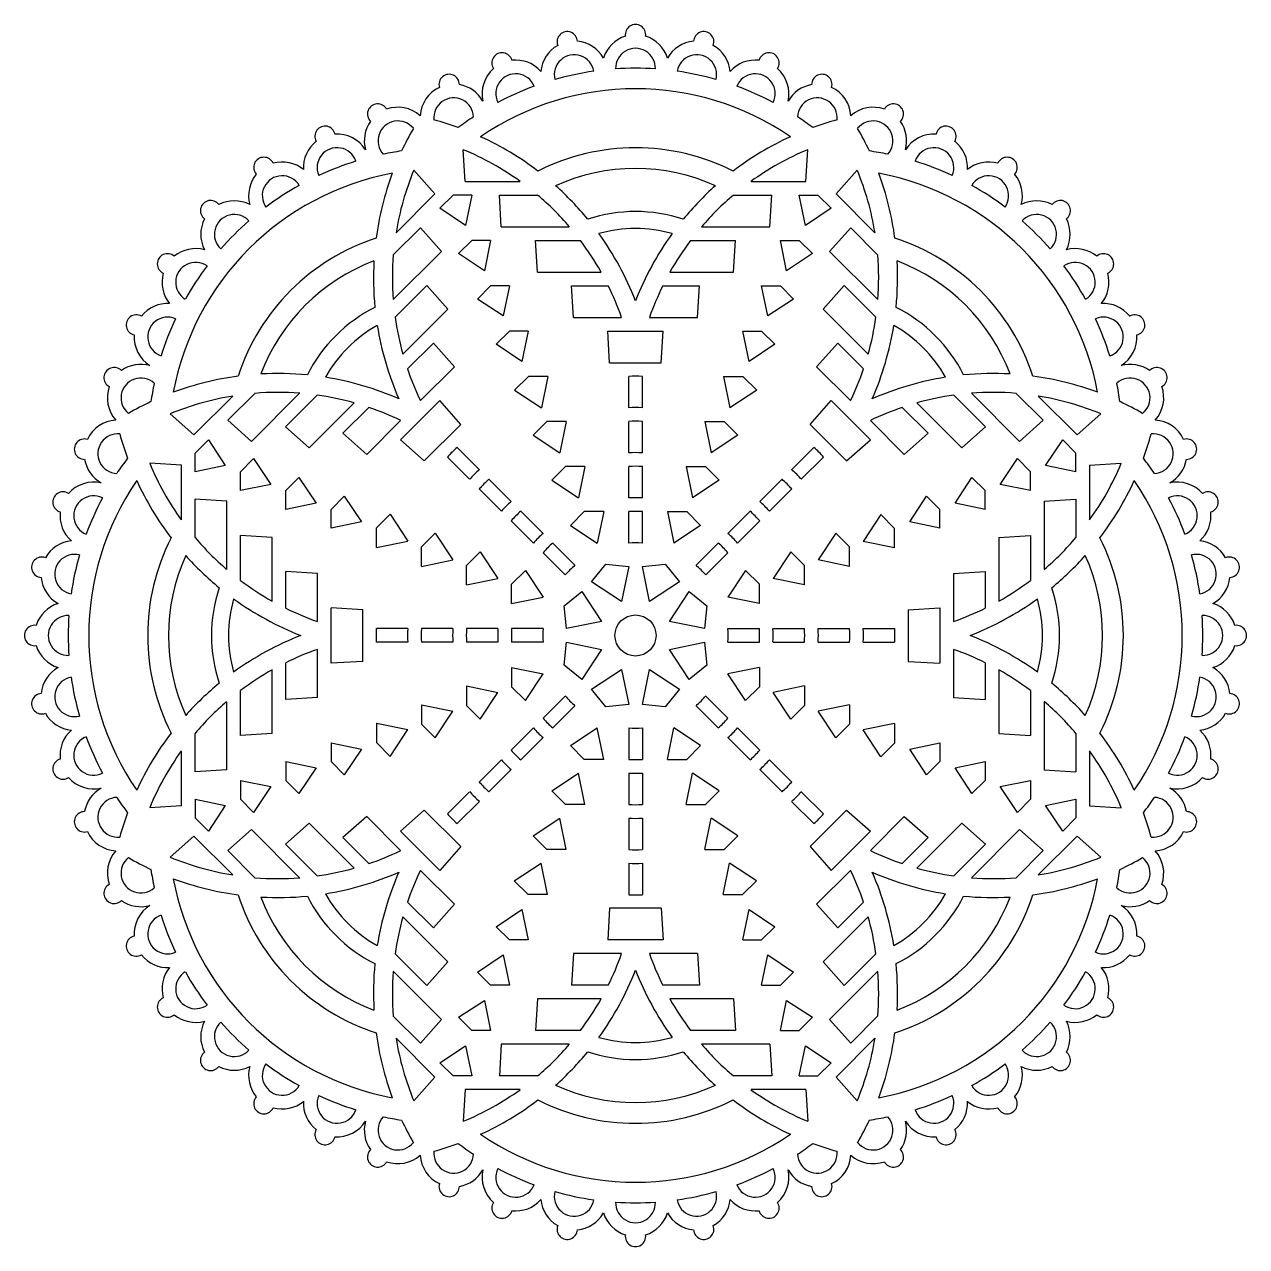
# Model space of a CAD drawing. Extents: x 154 to 529, y 76 to 255.
# Drawn here: x 153.5 to 332.1, y 76.3 to 254.8 of the extents above; entities that cross this region are included whole.
import ezdxf

# ---------------------------------------------------------------- set-up
doc = ezdxf.new("R2010")
doc.units = 0
doc.layers.get('0').update_dxf_attribs({"linetype": 'CONTINUOUS'})

msp = doc.modelspace()

# ---------------------------------------------------------------- linework, layer by layer
for p, q in [((217.92, 231.9), (217.64, 236.53)), ((267.7, 231.9), (267.98, 236.53)), ((213.5, 230.08), (210.43, 233.54)), ((272.12, 230.08), (275.19, 233.54)), ((217.92, 231.9), (225.94, 231.9)), ((259.68, 231.9), (267.7, 231.9)), ((207.83, 224.4), (213.5, 230.08)), ((214.22, 227.97), (216.16, 229.9)), ((218.9, 229.9), (216.16, 229.9)), ((218.9, 229.9), (217.99, 225.48)), ((223.2, 225.28), (222.92, 229.9)), ((222.92, 229.9), (228.5, 229.9)), ((257.12, 229.9), (262.7, 229.9)), ((262.42, 225.28), (262.7, 229.9)), ((266.72, 229.9), (269.46, 229.9)), ((267.63, 225.48), (266.72, 229.9)), ((271.39, 227.97), (269.46, 229.9)), ((272.12, 230.08), (277.79, 224.4)), ((217.99, 225.48), (214.22, 227.97)), ((271.39, 227.97), (267.63, 225.48)), ((207.43, 221.18), (211.38, 225.13)), ((214.45, 221.66), (211.38, 225.13)), ((223.2, 225.28), (233.14, 225.28)), ((252.47, 225.28), (262.42, 225.28)), ((271.17, 221.66), (274.24, 225.13)), ((274.24, 225.13), (278.18, 221.18)), ((216.96, 221.35), (218.9, 223.28)), ((221.64, 223.28), (218.9, 223.28)), ((221.64, 223.28), (220.73, 218.86)), ((228.47, 218.66), (228.2, 223.28)), ((228.2, 223.28), (234.75, 223.28)), ((250.86, 223.28), (257.42, 223.28)), ((257.14, 218.66), (257.42, 223.28)), ((264.88, 218.86), (263.98, 223.28)), ((263.98, 223.28), (266.71, 223.28)), ((268.65, 221.35), (266.71, 223.28)), ((207.42, 214.63), (214.45, 221.66)), ((271.17, 221.66), (278.2, 214.63)), ((220.73, 218.86), (216.96, 221.35)), ((268.65, 221.35), (264.88, 218.86)), ((228.47, 218.66), (237.77, 218.66)), ((247.84, 218.66), (257.14, 218.66)), ((207.69, 212.07), (212.33, 216.71)), ((215.4, 213.24), (212.33, 216.71)), ((219.71, 214.72), (221.64, 216.66)), ((224.38, 216.66), (221.64, 216.66)), ((224.38, 216.66), (223.48, 212.24)), ((233.75, 212.04), (233.47, 216.66)), ((233.47, 216.66), (238.83, 216.66)), ((246.79, 216.66), (252.14, 216.66)), ((251.86, 212.04), (252.14, 216.66)), ((261.23, 216.66), (263.97, 216.66)), ((262.14, 212.24), (261.23, 216.66)), ((265.91, 214.72), (263.97, 216.66)), ((270.22, 213.24), (273.29, 216.71)), ((273.29, 216.71), (277.92, 212.07)), ((223.48, 212.24), (219.71, 214.72)), ((265.91, 214.72), (262.14, 212.24)), ((208.83, 206.67), (215.4, 213.24)), ((270.22, 213.24), (276.79, 206.67)), ((233.75, 212.04), (240.76, 212.04)), ((244.86, 212.04), (251.86, 212.04)), ((222.45, 208.1), (224.39, 210.04)), ((227.13, 210.04), (224.39, 210.04)), ((227.13, 210.04), (226.22, 205.61)), ((239.03, 205.41), (238.75, 210.04)), ((238.75, 210.04), (246.86, 210.04)), ((246.58, 205.41), (246.86, 210.04)), ((259.4, 205.61), (258.49, 210.04)), ((258.49, 210.04), (261.23, 210.04)), ((263.16, 208.1), (261.23, 210.04)), ((209.5, 204.51), (213.28, 208.29)), ((216.35, 204.83), (213.28, 208.29)), ((226.22, 205.61), (222.45, 208.1)), ((263.16, 208.1), (259.4, 205.61)), ((269.27, 204.83), (272.34, 208.29)), ((272.34, 208.29), (276.12, 204.51)), ((239.03, 205.41), (246.58, 205.41)), ((211.4, 199.88), (216.35, 204.83)), ((269.27, 204.83), (274.22, 199.88)), ((225.15, 201.41), (227.16, 203.42)), ((230, 203.42), (227.16, 203.42)), ((230, 203.42), (229.06, 198.83)), ((241.81, 198.83), (241.81, 203.42)), ((243.81, 198.83), (243.81, 203.42)), ((255.66, 203.4), (258.51, 203.4)), ((255.66, 203.4), (256.61, 198.81)), ((260.52, 201.39), (258.51, 203.4)), ((178.3, 194.87), (183.97, 200.54)), ((183.25, 197), (187.19, 200.94)), ((186.71, 193.92), (193.75, 200.96)), ((191.66, 196.05), (196.3, 200.68)), ((225.15, 201.41), (229.06, 198.83)), ((260.52, 201.39), (256.61, 198.81)), ((289.32, 200.68), (293.95, 196.05)), ((291.87, 200.96), (298.9, 193.92)), ((298.42, 200.94), (302.37, 197)), ((301.65, 200.54), (307.32, 194.87)), ((195.13, 192.97), (201.71, 199.55)), ((200.08, 195.1), (203.86, 198.88)), ((208.5, 194.15), (214.23, 199.88)), ((217.3, 196.41), (214.23, 199.88)), ((268.32, 196.41), (271.39, 199.88)), ((271.39, 199.88), (277.12, 194.15)), ((281.75, 198.88), (285.54, 195.1)), ((283.91, 199.55), (290.49, 192.97)), ((178.3, 194.87), (174.83, 197.94)), ((186.71, 193.92), (183.25, 197)), ((203.55, 192.02), (208.5, 196.98)), ((211.96, 191.07), (217.3, 196.41)), ((227.84, 194.83), (229.86, 196.84)), ((232.7, 196.84), (229.86, 196.84)), ((232.7, 196.84), (231.76, 192.24)), ((241.81, 192.24), (241.81, 196.84)), ((243.81, 192.24), (243.81, 196.84)), ((252.92, 196.84), (253.86, 192.24)), ((252.92, 196.84), (255.76, 196.84)), ((257.77, 194.83), (255.76, 196.84)), ((268.32, 196.41), (273.65, 191.07)), ((277.12, 196.98), (282.07, 192.02)), ((298.9, 193.92), (302.37, 197)), ((307.32, 194.87), (310.78, 197.94)), ((195.13, 192.97), (191.66, 196.05)), ((203.55, 192.02), (200.08, 195.1)), ((227.84, 194.83), (231.76, 192.24)), ((257.77, 194.83), (253.86, 192.24)), ((282.07, 192.02), (285.54, 195.1)), ((290.49, 192.97), (293.95, 196.05)), ((180.41, 194.15), (178.47, 192.22)), ((180.41, 194.15), (182.89, 190.38)), ((211.96, 191.07), (208.5, 194.15)), ((220, 189.79), (216.75, 193.04)), ((265.62, 189.79), (268.87, 193.04)), ((273.65, 191.07), (277.12, 194.15)), ((302.72, 190.38), (305.21, 194.15)), ((305.21, 194.15), (307.15, 192.22)), ((178.47, 189.48), (178.47, 192.22)), ((187.03, 191.41), (185.09, 189.47)), ((187.03, 191.41), (189.52, 187.64)), ((218.58, 188.38), (215.33, 191.63)), ((267.03, 188.38), (270.28, 191.63)), ((296.1, 187.64), (298.59, 191.41)), ((298.59, 191.41), (300.52, 189.47)), ((307.15, 189.48), (307.15, 192.22)), ((176.47, 190.46), (171.85, 190.74)), ((176.47, 182.44), (176.47, 190.46)), ((182.89, 190.38), (178.47, 189.48)), ((185.09, 186.73), (185.09, 189.47)), ((230.57, 188.24), (232.58, 190.25)), ((235.43, 190.25), (232.58, 190.25)), ((235.43, 190.25), (234.49, 185.66)), ((241.81, 185.66), (241.81, 190.25)), ((243.81, 185.66), (243.81, 190.25)), ((250.19, 190.25), (253.03, 190.25)), ((250.19, 190.25), (251.13, 185.66)), ((255.04, 188.24), (253.03, 190.25)), ((300.52, 186.73), (300.52, 189.47)), ((307.15, 189.48), (302.72, 190.38)), ((309.15, 190.46), (313.77, 190.74)), ((309.15, 190.46), (309.15, 182.44)), ((189.52, 187.64), (185.09, 186.73)), ((193.65, 188.67), (191.71, 186.73)), ((193.65, 188.67), (196.14, 184.9)), ((224.65, 185.14), (221.4, 188.39)), ((230.57, 188.24), (234.49, 185.66)), ((255.04, 188.24), (251.13, 185.66)), ((260.96, 185.14), (264.21, 188.39)), ((289.48, 184.9), (291.96, 188.67)), ((291.96, 188.67), (293.9, 186.73)), ((300.52, 186.73), (296.1, 187.64)), ((191.71, 183.99), (191.71, 186.73)), ((200.27, 185.92), (198.34, 183.99)), ((200.27, 185.92), (202.76, 182.15)), ((223.24, 183.72), (219.99, 186.97)), ((262.38, 183.72), (265.63, 186.97)), ((282.86, 182.15), (285.34, 185.92)), ((285.34, 185.92), (287.28, 183.99)), ((293.9, 183.99), (293.9, 186.73)), ((178.47, 179.88), (178.47, 185.46)), ((183.09, 185.18), (178.47, 185.46)), ((183.09, 175.23), (183.09, 185.18)), ((196.14, 184.9), (191.71, 183.99)), ((198.34, 181.25), (198.34, 183.99)), ((287.28, 181.25), (287.28, 183.99)), ((293.9, 183.99), (289.48, 184.9)), ((302.52, 185.18), (307.15, 185.46)), ((302.52, 185.18), (302.52, 175.23)), ((307.15, 185.46), (307.15, 179.88)), ((202.76, 182.15), (198.34, 181.25)), ((206.98, 183.28), (204.97, 181.27)), ((206.98, 183.28), (209.57, 179.36)), ((227.89, 179.07), (224.65, 182.31)), ((229.31, 180.48), (226.06, 183.73)), ((233.3, 181.65), (235.31, 183.67)), ((238.16, 183.67), (235.31, 183.67)), ((238.16, 183.67), (237.21, 179.07)), ((241.81, 179.07), (241.81, 183.67)), ((243.81, 179.07), (243.81, 183.67)), ((247.46, 183.67), (250.3, 183.67)), ((247.46, 183.67), (248.4, 179.07)), ((252.32, 181.65), (250.3, 183.67)), ((256.31, 180.48), (259.56, 183.73)), ((257.72, 179.07), (260.97, 182.31)), ((278.65, 183.23), (276.07, 179.31)), ((278.65, 183.23), (280.66, 181.22)), ((287.28, 181.25), (282.86, 182.15)), ((204.97, 178.42), (204.97, 181.27)), ((213.55, 180.53), (211.54, 178.52)), ((213.55, 180.53), (216.13, 176.62)), ((233.3, 181.65), (237.21, 179.07)), ((252.32, 181.65), (248.4, 179.07)), ((272.07, 180.53), (269.48, 176.62)), ((272.07, 180.53), (274.08, 178.52)), ((280.66, 178.37), (280.66, 181.22)), ((185.09, 173.62), (185.09, 180.18)), ((189.71, 179.9), (185.09, 180.18)), ((189.71, 170.6), (189.71, 179.9)), ((204.97, 178.42), (209.57, 179.36)), ((233.97, 175.82), (230.72, 179.07)), ((251.65, 175.82), (254.9, 179.07)), ((280.66, 178.37), (276.07, 179.31)), ((295.9, 179.9), (300.52, 180.18)), ((295.9, 179.9), (295.9, 170.6)), ((300.52, 180.18), (300.52, 173.62)), ((211.54, 175.67), (211.54, 178.52)), ((220.13, 177.8), (218.12, 175.79)), ((220.13, 177.8), (222.72, 173.89)), ((232.55, 174.41), (229.3, 177.66)), ((253.06, 174.41), (256.31, 177.66)), ((265.48, 177.8), (262.9, 173.89)), ((265.48, 177.8), (267.49, 175.79)), ((274.08, 175.67), (274.08, 178.52)), ((211.54, 175.67), (216.13, 176.62)), ((218.12, 172.95), (218.12, 175.79)), ((226.72, 175.08), (224.71, 173.06)), ((226.72, 175.08), (229.3, 171.16)), ((236.38, 173.41), (238.49, 175.98)), ((238.49, 175.98), (241.81, 175.66)), ((241.81, 175.66), (240.75, 170.52)), ((243.81, 175.66), (247.12, 175.98)), ((244.86, 170.52), (243.81, 175.66)), ((247.12, 175.98), (249.24, 173.41)), ((258.9, 175.08), (256.31, 171.16)), ((258.9, 175.08), (260.91, 173.06)), ((267.49, 172.95), (267.49, 175.79)), ((274.08, 175.67), (269.48, 176.62)), ((196.34, 174.62), (191.71, 174.9)), ((191.71, 169.55), (191.71, 174.9)), ((196.34, 167.62), (196.34, 174.62)), ((218.12, 172.95), (222.72, 173.89)), ((240.75, 170.52), (236.38, 173.41)), ((249.24, 173.41), (244.86, 170.52)), ((267.49, 172.95), (262.9, 173.89)), ((289.28, 174.62), (293.9, 174.9)), ((289.28, 174.62), (289.28, 167.62)), ((293.9, 174.9), (293.9, 169.55)), ((224.71, 170.22), (224.71, 173.06)), ((232.39, 169.88), (234.96, 172)), ((234.96, 172), (237.85, 167.62)), ((247.76, 167.62), (250.65, 172)), ((250.65, 172), (253.23, 169.88)), ((260.91, 170.22), (260.91, 173.06)), ((198.34, 161.51), (198.34, 169.62)), ((202.96, 169.34), (198.34, 169.62)), ((224.71, 170.22), (229.3, 171.16)), ((232.71, 166.57), (232.39, 169.88)), ((253.23, 169.88), (252.9, 166.57)), ((260.91, 170.22), (256.31, 171.16)), ((282.66, 169.34), (287.28, 169.62)), ((287.28, 169.62), (287.28, 161.51)), ((202.96, 161.79), (202.96, 169.34)), ((282.66, 169.34), (282.66, 161.79)), ((209.55, 166.57), (204.95, 166.57)), ((216.13, 166.57), (211.54, 166.57)), ((222.72, 166.57), (218.12, 166.57)), ((229.3, 166.57), (224.71, 166.57)), ((237.85, 167.62), (232.71, 166.57)), ((252.9, 166.57), (247.76, 167.62)), ((256.31, 166.57), (260.91, 166.57)), ((262.9, 166.57), (267.49, 166.57)), ((269.48, 166.57), (274.08, 166.57)), ((276.07, 166.57), (280.66, 166.57)), ((209.55, 164.57), (204.95, 164.57)), ((216.13, 164.57), (211.54, 164.57)), ((222.72, 164.57), (218.12, 164.57)), ((229.3, 164.57), (224.71, 164.57)), ((232.39, 161.25), (232.71, 164.57)), ((232.71, 164.57), (237.85, 163.51)), ((247.76, 163.51), (252.9, 164.57)), ((252.9, 164.57), (253.23, 161.25)), ((256.31, 164.57), (260.91, 164.57)), ((262.9, 164.57), (267.49, 164.57)), ((269.48, 164.57), (274.08, 164.57)), ((276.07, 164.57), (280.66, 164.57)), ((196.34, 156.51), (196.34, 163.52)), ((237.85, 163.51), (234.96, 159.13)), ((250.65, 159.13), (247.76, 163.51)), ((289.28, 163.52), (289.28, 156.51)), ((191.71, 156.23), (191.71, 161.58)), ((202.96, 161.79), (198.34, 161.51)), ((224.71, 160.91), (224.71, 158.07)), ((224.71, 160.91), (229.3, 159.97)), ((234.96, 159.13), (232.39, 161.25)), ((253.23, 161.25), (250.65, 159.13)), ((260.91, 160.91), (256.31, 159.97)), ((260.91, 160.91), (260.91, 158.07)), ((282.66, 161.79), (287.28, 161.51)), ((293.9, 161.58), (293.9, 156.23)), ((189.71, 151.23), (189.71, 160.53)), ((226.72, 156.06), (229.3, 159.97)), ((236.38, 157.72), (240.75, 160.61)), ((240.75, 160.61), (241.81, 155.47)), ((243.81, 155.47), (244.86, 160.61)), ((244.86, 160.61), (249.24, 157.72)), ((258.9, 156.06), (256.31, 159.97)), ((295.9, 160.53), (295.9, 151.23)), ((185.09, 150.95), (185.09, 157.51)), ((218.12, 158.19), (222.72, 157.24)), ((218.12, 158.19), (218.12, 155.34)), ((220.13, 153.33), (222.72, 157.24)), ((226.72, 156.06), (224.71, 158.07)), ((238.49, 155.15), (236.38, 157.72)), ((249.24, 157.72), (247.12, 155.15)), ((258.9, 156.06), (260.91, 158.07)), ((267.49, 158.19), (262.9, 157.24)), ((265.48, 153.33), (262.9, 157.24)), ((267.49, 158.19), (267.49, 155.34)), ((300.52, 157.51), (300.52, 150.95)), ((183.09, 145.95), (183.09, 155.9)), ((196.34, 156.51), (191.71, 156.23)), ((211.54, 155.46), (216.13, 154.52)), ((211.54, 155.46), (211.54, 152.61)), ((220.13, 153.33), (218.12, 155.34)), ((232.55, 156.72), (229.3, 153.48)), ((241.81, 155.47), (238.49, 155.15)), ((247.12, 155.15), (243.81, 155.47)), ((253.06, 156.72), (256.31, 153.48)), ((265.48, 153.33), (267.49, 155.34)), ((274.08, 155.46), (269.48, 154.52)), ((274.08, 155.46), (274.08, 152.61)), ((289.28, 156.51), (293.9, 156.23)), ((302.52, 155.9), (302.52, 145.95)), ((213.55, 150.6), (216.13, 154.52)), ((233.97, 155.31), (230.72, 152.06)), ((251.65, 155.31), (254.9, 152.06)), ((272.07, 150.6), (269.48, 154.52)), ((204.95, 152.76), (204.95, 149.92)), ((204.95, 152.76), (209.55, 151.82)), ((206.96, 147.9), (209.55, 151.82)), ((213.55, 150.6), (211.54, 152.61)), ((227.89, 152.07), (224.65, 148.82)), ((233.3, 149.48), (237.21, 152.06)), ((238.16, 147.47), (237.21, 152.06)), ((241.81, 152.06), (241.81, 147.47)), ((243.81, 152.06), (243.81, 147.47)), ((247.46, 147.47), (248.4, 152.06)), ((252.32, 149.48), (248.4, 152.06)), ((257.72, 152.07), (260.97, 148.82)), ((272.07, 150.6), (274.08, 152.61)), ((280.64, 152.71), (276.05, 151.77)), ((278.63, 147.85), (276.05, 151.77)), ((280.64, 152.71), (280.64, 149.86)), ((178.47, 145.67), (178.47, 151.25)), ((189.71, 151.23), (185.09, 150.95)), ((229.31, 150.65), (226.06, 147.4)), ((256.31, 150.65), (259.56, 147.4)), ((295.9, 151.23), (300.52, 150.95)), ((307.15, 151.25), (307.15, 145.67)), ((176.47, 140.67), (176.47, 148.69)), ((198.34, 149.88), (202.76, 148.98)), ((198.34, 149.88), (198.34, 147.15)), ((202.76, 148.98), (200.27, 145.21)), ((206.96, 147.9), (204.95, 149.92)), ((233.3, 149.48), (235.31, 147.47)), ((252.32, 149.48), (250.3, 147.47)), ((278.63, 147.85), (280.64, 149.86)), ((282.86, 148.98), (287.28, 149.88)), ((285.34, 145.21), (282.86, 148.98)), ((287.28, 149.88), (287.28, 147.15)), ((309.15, 148.69), (309.15, 140.67)), ((191.71, 147.14), (196.14, 146.24)), ((191.71, 147.14), (191.71, 144.4)), ((200.27, 145.21), (198.34, 147.15)), ((223.24, 147.41), (219.99, 144.16)), ((238.16, 147.47), (235.31, 147.47)), ((247.46, 147.47), (250.3, 147.47)), ((262.38, 147.41), (265.63, 144.16)), ((285.34, 145.21), (287.28, 147.15)), ((289.48, 146.24), (293.9, 147.14)), ((293.9, 147.14), (293.9, 144.4)), ((183.09, 145.95), (178.47, 145.67)), ((196.14, 146.24), (193.65, 142.47)), ((224.65, 146), (221.4, 142.75)), ((230.57, 142.89), (234.49, 145.48)), ((235.43, 140.88), (234.49, 145.48)), ((241.81, 145.48), (241.81, 140.88)), ((243.81, 145.48), (243.81, 140.88)), ((250.19, 140.88), (251.13, 145.48)), ((255.04, 142.89), (251.13, 145.48)), ((260.96, 146), (264.21, 142.75)), ((291.96, 142.47), (289.48, 146.24)), ((302.52, 145.95), (307.15, 145.67)), ((185.09, 144.4), (185.09, 141.66)), ((185.09, 144.4), (189.52, 143.49)), ((189.52, 143.49), (187.03, 139.72)), ((193.65, 142.47), (191.71, 144.4)), ((230.57, 142.89), (232.58, 140.88)), ((255.04, 142.89), (253.03, 140.88)), ((291.96, 142.47), (293.9, 144.4)), ((296.1, 143.49), (300.52, 144.4)), ((298.59, 139.72), (296.1, 143.49)), ((300.52, 144.4), (300.52, 141.66)), ((178.47, 141.65), (182.89, 140.75)), ((178.47, 141.65), (178.47, 138.92)), ((187.03, 139.72), (185.09, 141.66)), ((218.58, 142.75), (215.33, 139.5)), ((220, 141.34), (216.75, 138.09)), ((265.62, 141.34), (268.87, 138.09)), ((267.03, 142.75), (270.28, 139.5)), ((298.59, 139.72), (300.52, 141.66)), ((302.72, 140.75), (307.15, 141.65)), ((307.15, 141.65), (307.15, 138.92)), ((176.47, 140.67), (171.85, 140.4)), ((182.89, 140.75), (180.41, 136.98)), ((211.96, 140.06), (208.5, 136.99)), ((217.3, 134.72), (211.96, 140.06)), ((235.43, 140.88), (232.58, 140.88)), ((250.19, 140.88), (253.03, 140.88)), ((273.65, 140.06), (268.32, 134.72)), ((273.65, 140.06), (277.12, 136.99)), ((305.21, 136.98), (302.72, 140.75)), ((309.15, 140.67), (313.77, 140.4)), ((180.41, 136.98), (178.47, 138.92)), ((195.13, 138.16), (191.66, 135.09)), ((201.71, 131.58), (195.13, 138.16)), ((203.55, 139.11), (200.08, 136.04)), ((208.5, 134.16), (203.55, 139.11)), ((227.84, 136.31), (231.76, 138.89)), ((232.7, 134.3), (231.76, 138.89)), ((241.81, 138.89), (241.81, 134.3)), ((243.81, 138.89), (243.81, 134.3)), ((252.92, 134.3), (253.86, 138.89)), ((257.77, 136.31), (253.86, 138.89)), ((282.07, 139.11), (277.12, 134.16)), ((282.07, 139.11), (285.54, 136.04)), ((290.49, 138.16), (283.91, 131.58)), ((290.49, 138.16), (293.95, 135.09)), ((305.21, 136.98), (307.15, 138.92)), ((178.3, 136.26), (174.83, 133.19)), ((183.97, 130.59), (178.3, 136.26)), ((186.71, 137.21), (183.25, 134.14)), ((193.75, 130.17), (186.71, 137.21)), ((203.86, 132.25), (200.08, 136.04)), ((214.23, 131.25), (208.5, 136.99)), ((227.84, 136.31), (229.86, 134.3)), ((257.77, 136.31), (255.76, 134.3)), ((277.12, 136.99), (271.39, 131.25)), ((285.54, 136.04), (281.75, 132.25)), ((298.9, 137.21), (291.87, 130.17)), ((298.9, 137.21), (302.37, 134.14)), ((307.32, 136.26), (301.65, 130.59)), ((307.32, 136.26), (310.78, 133.19)), ((187.19, 130.19), (183.25, 134.14)), ((196.3, 130.45), (191.66, 135.09)), ((217.3, 134.72), (214.23, 131.25)), ((232.7, 134.3), (229.86, 134.3)), ((252.92, 134.3), (255.76, 134.3)), ((268.32, 134.72), (271.39, 131.25)), ((293.95, 135.09), (289.32, 130.45)), ((302.37, 134.14), (298.42, 130.19)), ((225.09, 129.74), (229.01, 132.33)), ((229.95, 127.73), (229.01, 132.33)), ((241.81, 132.3), (241.81, 127.71)), ((243.81, 132.3), (243.81, 127.71)), ((255.61, 127.71), (256.56, 132.3)), ((260.47, 129.72), (256.56, 132.3)), ((216.35, 126.31), (211.4, 131.26)), ((274.22, 131.26), (269.27, 126.31)), ((225.09, 129.74), (227.11, 127.73)), ((260.47, 129.72), (258.46, 127.71)), ((229.95, 127.73), (227.11, 127.73)), ((255.61, 127.71), (258.46, 127.71)), ((213.28, 122.84), (209.5, 126.62)), ((216.35, 126.31), (213.28, 122.84)), ((222.45, 123.03), (226.22, 125.52)), ((226.22, 125.52), (227.13, 121.1)), ((239.03, 125.72), (238.75, 121.1)), ((246.58, 125.72), (239.03, 125.72)), ((246.58, 125.72), (246.86, 121.1)), ((258.49, 121.1), (259.4, 125.52)), ((259.4, 125.52), (263.16, 123.03)), ((269.27, 126.31), (272.34, 122.84)), ((276.12, 126.62), (272.34, 122.84)), ((215.4, 117.89), (208.83, 124.46)), ((276.79, 124.46), (270.22, 117.89)), ((222.45, 123.03), (224.39, 121.1)), ((263.16, 123.03), (261.23, 121.1)), ((227.13, 121.1), (224.39, 121.1)), ((246.86, 121.1), (238.75, 121.1)), ((258.49, 121.1), (261.23, 121.1)), ((212.33, 114.42), (207.69, 119.06)), ((215.4, 117.89), (212.33, 114.42)), ((219.71, 116.41), (223.48, 118.9)), ((223.48, 118.9), (224.38, 114.47)), ((233.75, 119.1), (233.47, 114.47)), ((240.76, 119.1), (233.75, 119.1)), ((251.86, 119.1), (244.86, 119.1)), ((251.86, 119.1), (252.14, 114.47)), ((261.23, 114.47), (262.14, 118.9)), ((262.14, 118.9), (265.91, 116.41)), ((270.22, 117.89), (273.29, 114.42)), ((277.92, 119.06), (273.29, 114.42)), ((214.45, 109.47), (207.42, 116.51)), ((219.71, 116.41), (221.64, 114.47)), ((265.91, 116.41), (263.97, 114.47)), ((278.2, 116.51), (271.17, 109.47)), ((224.38, 114.47), (221.64, 114.47)), ((238.83, 114.47), (233.47, 114.47)), ((252.14, 114.47), (246.79, 114.47)), ((261.23, 114.47), (263.97, 114.47)), ((228.47, 112.47), (228.2, 107.85)), ((237.77, 112.47), (228.47, 112.47)), ((257.14, 112.47), (247.84, 112.47)), ((257.14, 112.47), (257.42, 107.85)), ((216.96, 109.79), (220.73, 112.27)), ((220.73, 112.27), (221.64, 107.85)), ((263.98, 107.85), (264.88, 112.27)), ((264.88, 112.27), (268.65, 109.79)), ((211.38, 106.01), (207.43, 109.95)), ((214.45, 109.47), (211.38, 106.01)), ((216.96, 109.79), (218.9, 107.85)), ((268.65, 109.79), (266.71, 107.85)), ((271.17, 109.47), (274.24, 106.01)), ((278.18, 109.95), (274.24, 106.01)), ((221.64, 107.85), (218.9, 107.85)), ((234.75, 107.85), (228.2, 107.85)), ((257.42, 107.85), (250.86, 107.85)), ((263.98, 107.85), (266.71, 107.85)), ((213.5, 101.06), (207.83, 106.73)), ((214.22, 103.16), (217.99, 105.65)), ((217.99, 105.65), (218.9, 101.23)), ((223.2, 105.85), (222.92, 101.23)), ((233.14, 105.85), (223.2, 105.85)), ((262.42, 105.85), (252.47, 105.85)), ((262.42, 105.85), (262.7, 101.23)), ((266.72, 101.23), (267.63, 105.65)), ((267.63, 105.65), (271.39, 103.16)), ((277.79, 106.73), (272.12, 101.06)), ((214.22, 103.16), (216.16, 101.23)), ((271.39, 103.16), (269.46, 101.23)), ((213.5, 101.06), (210.43, 97.59)), ((218.9, 101.23), (216.16, 101.23)), ((228.5, 101.23), (222.92, 101.23)), ((262.7, 101.23), (257.12, 101.23)), ((266.72, 101.23), (269.46, 101.23)), ((272.12, 101.06), (275.19, 97.59)), ((217.92, 99.23), (217.64, 94.61)), ((225.94, 99.23), (217.92, 99.23)), ((267.7, 99.23), (259.68, 99.23)), ((267.7, 99.23), (267.98, 94.61))]:
    msp.add_line(p, q)
msp.add_circle((242.81, 165.57), 3)
msp.add_circle((242.81, 165.57), 3)
for centre, radius, start, end in [((232.84, 252.29), 1.49, 3.293, 200.707), ((242.81, 253.34), 1.49, 351.293, 188.707), ((252.77, 252.29), 1.49, 339.293, 176.707), ((233.86, 247.49), 4.91, 119.414, 174.3891), ((233.86, 247.49), 4.91, 29.6109, 84.586), ((242.81, 248.43), 4.91, 107.414, 162.3891), ((242.81, 248.43), 4.91, 17.6109, 72.586), ((251.75, 247.49), 4.91, 95.414, 150.3891), ((251.75, 247.49), 4.91, 5.6109, 60.586), ((223.31, 249.2), 1.49, 15.293, 212.707), ((233.86, 247.49), 2.91, 10.0634, 193.9366), ((242.81, 248.43), 2.91, 358.0634, 181.9366), ((251.75, 247.49), 2.91, 346.0634, 169.9366), ((262.3, 249.2), 1.49, 327.293, 164.707), ((225.31, 244.71), 4.91, 131.414, 192.9055), ((225.31, 244.71), 4.91, 41.6109, 96.586), ((242.81, 205.41), 43.02, 86.1267, 93.8733), ((260.31, 244.71), 4.91, 83.414, 138.3891), ((260.31, 244.71), 4.91, 347.0945, 48.586), ((215.59, 246.06), 1.49, 359.1517, 196.5657), ((225.31, 244.71), 2.91, 22.0634, 205.9366), ((242.81, 205.41), 43.02, 98.1267, 105.8733), ((242.81, 205.41), 43.02, 74.1267, 81.8733), ((260.31, 244.71), 2.91, 334.0634, 157.9366), ((270.03, 246.06), 1.49, 343.4343, 180.8483), ((216.26, 241.19), 4.91, 115.2728, 176.5717), ((216.26, 241.19), 4.91, 29.5976, 80.4447), ((242.81, 205.41), 40.02, 55.5806, 124.4194), ((242.81, 205.41), 43.02, 110.1267, 117.8733), ((242.81, 205.41), 43.02, 62.1267, 69.8733), ((269.36, 241.19), 4.91, 99.5553, 150.4024), ((269.36, 241.19), 4.91, 3.4283, 64.7272), ((205.14, 241.73), 1.49, 28.4343, 225.8483), ((216.26, 241.19), 2.91, 3.1215, 185.9528), ((269.36, 241.19), 2.91, 354.0472, 176.8785), ((280.48, 241.73), 1.49, 314.1517, 151.5657), ((208.1, 237.82), 4.91, 48.4283, 109.7272), ((242.81, 205.41), 43.02, 123.3422, 127.0039), ((242.81, 205.41), 43.02, 52.9961, 56.6578), ((277.51, 237.82), 4.91, 70.2728, 131.5717), ((197.46, 238.49), 1.49, 12.293, 209.707), ((208.1, 237.82), 4.91, 144.5553, 195.4024), ((208.1, 237.82), 2.91, 39.0472, 221.8785), ((248.44, 217.79), 43.91, 150.1415, 155), ((201.9, 198.51), 43.91, 70, 74.8585), ((283.72, 198.51), 43.91, 105.1415, 110), ((277.51, 237.82), 2.91, 318.1215, 140.9528), ((237.18, 217.79), 43.91, 25, 29.8585), ((277.51, 237.82), 4.91, 344.5976, 35.4447), ((288.16, 238.49), 1.49, 330.293, 167.707), ((199.21, 233.91), 4.91, 128.414, 183.3891), ((199.21, 233.91), 4.91, 32.0945, 93.586), ((201.9, 198.51), 43.91, 52.6202, 65.3846), ((283.72, 198.51), 43.91, 114.6154, 127.3798), ((286.4, 233.91), 4.91, 86.414, 147.9055), ((286.4, 233.91), 4.91, 356.6109, 51.586), ((199.21, 233.91), 2.91, 19.0634, 202.9366), ((214.63, 193.74), 43.02, 97.9961, 101.6578), ((201.9, 198.51), 41.15, 54.2526, 67.5106), ((242.81, 205.41), 31.41, 63.0095, 116.9905), ((283.72, 198.51), 41.15, 112.4894, 125.7474), ((270.98, 193.74), 43.02, 78.3422, 82.0039), ((286.4, 233.91), 2.91, 337.0634, 160.9366), ((188.53, 233.94), 1.49, 24.293, 221.707), ((191.2, 229.82), 4.91, 50.6109, 105.586), ((214.63, 193.74), 43.02, 107.1267, 114.8733), ((270.98, 193.74), 43.02, 65.1267, 72.8733), ((294.41, 229.82), 4.91, 74.414, 129.3891), ((297.09, 233.94), 1.49, 318.293, 155.707), ((214.63, 193.74), 40.02, 100.5806, 169.4194), ((191.2, 229.82), 4.91, 140.414, 195.3891), ((191.2, 229.82), 2.91, 31.0634, 214.9366), ((248.44, 217.79), 43.91, 159.6154, 172.3798), ((248.44, 217.79), 41.15, 157.4894, 170.7474), ((242.81, 205.41), 28.37, 65.7015, 114.2985), ((237.18, 217.79), 41.15, 9.2526, 22.5106), ((237.18, 217.79), 43.91, 7.6202, 20.3846), ((270.98, 193.74), 40.02, 10.5806, 79.4194), ((294.41, 229.82), 2.91, 325.0634, 148.9366), ((294.41, 229.82), 4.91, 344.6109, 39.586), ((214.63, 193.74), 43.02, 119.1267, 126.8733), ((201.9, 198.51), 43.91, 39.3947, 48.2494), ((283.72, 198.51), 43.91, 131.7506, 140.6053), ((270.98, 193.74), 43.02, 53.1267, 60.8733), ((180.74, 227.63), 1.49, 36.293, 233.707), ((184.21, 224.16), 4.91, 62.6109, 117.586), ((201.9, 198.51), 41.15, 40.5901, 49.7288), ((283.72, 198.51), 41.15, 130.2712, 139.4099), ((301.4, 224.16), 4.91, 62.414, 117.3891), ((304.87, 227.63), 1.49, 306.293, 143.707), ((184.21, 224.16), 2.91, 43.0634, 226.9366), ((242.81, 205.41), 22.09, 71.5868, 108.4132), ((301.4, 224.16), 2.91, 313.0634, 136.9366), ((184.21, 224.16), 4.91, 152.414, 207.3891), ((214.63, 193.74), 43.02, 131.1267, 138.8733), ((242.81, 205.41), 19.6, 74.1525, 105.8475), ((270.98, 193.74), 43.02, 41.1267, 48.8733), ((301.4, 224.16), 4.91, 332.6109, 27.586), ((214.63, 193.74), 31.41, 108.0095, 161.9905), ((201.9, 198.51), 41.15, 29.32, 37.0158), ((201.9, 198.51), 43.91, 21.2927, 35.9203), ((283.72, 198.51), 43.91, 144.0797, 158.7073), ((283.72, 198.51), 41.15, 142.9842, 150.68), ((270.98, 193.74), 31.41, 18.0095, 71.9905), ((178.55, 217.17), 4.91, 74.6109, 129.586), ((307.06, 217.17), 4.91, 50.414, 105.3891), ((174.44, 219.85), 1.49, 48.293, 245.707), ((178.55, 217.17), 2.91, 55.0634, 238.9366), ((214.63, 193.74), 28.37, 110.7015, 159.2985), ((248.44, 217.79), 43.91, 176.7506, 185.6053), ((248.44, 217.79), 41.15, 175.2712, 184.4099), ((237.18, 217.79), 41.15, 355.5901, 4.7288), ((237.18, 217.79), 43.91, 354.3947, 3.2494), ((270.98, 193.74), 28.37, 20.7015, 69.2985), ((307.06, 217.17), 2.91, 301.0634, 124.9366), ((311.18, 219.85), 1.49, 294.293, 131.707), ((178.55, 217.17), 4.91, 164.414, 219.3891), ((214.63, 193.74), 43.02, 143.1267, 150.8733), ((270.98, 193.74), 43.02, 29.1267, 36.8733), ((307.06, 217.17), 4.91, 320.6109, 15.586), ((201.9, 198.51), 41.15, 19.1916, 26.1727), ((283.72, 198.51), 41.15, 153.8273, 160.8084), ((174.47, 209.16), 4.91, 86.6109, 141.586), ((214.63, 193.74), 22.09, 116.5868, 153.4132), ((270.98, 193.74), 22.09, 26.5868, 63.4132), ((311.15, 209.16), 4.91, 38.414, 93.3891), ((169.89, 210.92), 1.49, 60.293, 257.707), ((174.47, 209.16), 2.91, 67.0634, 250.9366), ((214.63, 193.74), 43.02, 155.1267, 162.8733), ((214.63, 193.74), 19.6, 119.1525, 150.8475), ((248.44, 217.79), 43.91, 189.0797, 203.7073), ((248.44, 217.79), 41.15, 187.9842, 195.68), ((237.18, 217.79), 41.15, 344.32, 352.0158), ((237.18, 217.79), 43.91, 336.2927, 350.9203), ((270.98, 193.74), 19.6, 29.1525, 60.8475), ((311.15, 209.16), 2.91, 289.0634, 112.9366), ((270.98, 193.74), 43.02, 17.1267, 24.8733), ((315.73, 210.92), 1.49, 282.293, 119.707), ((174.47, 209.16), 4.91, 176.414, 237.9055), ((311.15, 209.16), 4.91, 302.0945, 3.586), ((166.65, 203.23), 1.49, 44.1517, 241.5657), ((170.56, 200.27), 4.91, 74.5976, 125.4447), ((190.59, 159.93), 43.91, 84.3947, 93.2494), ((248.44, 217.79), 41.15, 198.8273, 205.8084), ((237.18, 217.79), 41.15, 334.1916, 341.1727), ((295.03, 159.93), 43.91, 86.7506, 95.6053), ((315.06, 200.27), 4.91, 54.5553, 105.4024), ((318.97, 203.23), 1.49, 298.4343, 135.8483), ((170.56, 200.27), 4.91, 160.2728, 221.5717), ((170.56, 200.27), 2.91, 48.1215, 230.9528), ((214.63, 193.74), 43.02, 168.3422, 172.0039), ((190.59, 159.93), 43.91, 97.6202, 110.3846), ((190.59, 159.93), 43.91, 66.2927, 80.9203), ((242.81, 185.32), 18.13, 86.8376, 93.1624), ((295.03, 159.93), 43.91, 99.0797, 113.7073), ((295.03, 159.93), 43.91, 69.6154, 82.3798), ((315.06, 200.27), 2.91, 309.0472, 131.8785), ((270.98, 193.74), 43.02, 7.9961, 11.6578), ((315.06, 200.27), 4.91, 318.4283, 19.7272), ((190.59, 159.93), 41.15, 99.2526, 112.5106), ((190.59, 159.93), 41.15, 85.5901, 94.7288), ((190.59, 159.93), 41.15, 74.32, 82.0158), ((295.03, 159.93), 41.15, 97.9842, 105.68), ((295.03, 159.93), 41.15, 85.2712, 94.4099), ((295.03, 159.93), 41.15, 67.4894, 80.7474), ((190.59, 159.93), 43.91, 115, 119.8585), ((190.59, 159.93), 41.15, 64.1916, 71.1727), ((242.81, 185.32), 13.54, 85.765, 94.235), ((295.03, 159.93), 41.15, 108.8273, 115.8084), ((295.03, 159.93), 43.91, 60.1415, 65), ((167.18, 192.12), 4.91, 93.4283, 154.7272), ((242.81, 178.74), 18.13, 86.8376, 93.1624), ((318.44, 192.12), 4.91, 25.2728, 86.5717), ((167.18, 192.12), 2.91, 84.0472, 266.8785), ((209.86, 206.48), 43.91, 195.1415, 200), ((275.75, 206.48), 43.91, 340, 344.8585), ((318.44, 192.12), 2.91, 273.1215, 95.9528), ((162.32, 192.79), 1.49, 73.4343, 270.8483), ((228.84, 179.54), 18.13, 131.8376, 138.1624), ((256.78, 179.54), 18.13, 41.8376, 48.1624), ((323.3, 192.79), 1.49, 269.1517, 106.5657), ((167.18, 192.12), 4.91, 189.5553, 240.4024), ((202.96, 165.57), 43.02, 142.9961, 146.6578), ((242.81, 178.74), 13.54, 85.765, 94.235), ((282.66, 165.57), 43.02, 33.3422, 37.0039), ((318.44, 192.12), 4.91, 299.5976, 350.4447), ((209.86, 206.48), 41.15, 202.4894, 215.7474), ((228.84, 179.54), 13.54, 130.765, 139.235), ((242.81, 172.15), 18.13, 86.8376, 93.1624), ((256.78, 179.54), 13.54, 40.765, 49.235), ((275.75, 206.48), 41.15, 324.2526, 337.5106), ((163.66, 183.06), 4.91, 77.0945, 138.586), ((202.96, 165.57), 40.02, 145.5806, 214.4194), ((209.86, 206.48), 43.91, 204.6154, 217.3798), ((233.49, 174.88), 18.13, 131.8376, 138.1624), ((252.12, 174.88), 18.13, 41.8376, 48.1624), ((275.75, 206.48), 43.91, 322.6202, 335.3846), ((282.66, 165.57), 40.02, 325.5806, 34.4194), ((321.96, 183.06), 4.91, 41.414, 102.9055), ((159.18, 185.06), 1.49, 57.293, 254.707), ((163.66, 183.06), 2.91, 64.0634, 247.9366), ((202.96, 165.57), 43.02, 152.1267, 159.8733), ((242.81, 172.15), 13.54, 85.765, 94.235), ((321.96, 183.06), 2.91, 292.0634, 115.9366), ((282.66, 165.57), 43.02, 20.1267, 27.8733), ((326.44, 185.06), 1.49, 285.293, 122.707), ((233.49, 174.88), 13.54, 130.765, 139.235), ((252.12, 174.88), 13.54, 40.765, 49.235), ((163.66, 183.06), 4.91, 173.414, 228.3891), ((238.15, 170.22), 18.13, 131.8376, 138.1624), ((242.81, 165.57), 18.13, 86.8376, 93.1624), ((247.46, 170.22), 18.13, 41.8376, 48.1624), ((321.96, 183.06), 4.91, 311.6109, 6.586), ((238.15, 170.22), 13.54, 130.765, 139.235), ((247.46, 170.22), 13.54, 40.765, 49.235), ((160.88, 174.51), 4.91, 95.6109, 150.586), ((202.96, 165.57), 31.41, 153.0095, 206.9905), ((209.86, 206.48), 41.15, 220.2712, 229.4099), ((242.81, 165.57), 18.13, 131.8376, 138.1624), ((242.81, 165.57), 13.54, 85.765, 94.235), ((242.81, 165.57), 18.13, 41.8376, 48.1624), ((275.75, 206.48), 41.15, 310.5901, 319.7288), ((282.66, 165.57), 31.41, 333.0095, 26.9905), ((324.74, 174.51), 4.91, 29.414, 84.3891), ((156.08, 175.53), 1.49, 69.293, 266.707), ((160.88, 174.51), 2.91, 76.0634, 259.9366), ((202.96, 165.57), 43.02, 164.1267, 171.8733), ((202.96, 165.57), 28.37, 155.7015, 204.2985), ((209.86, 206.48), 43.91, 221.7506, 230.6053), ((275.75, 206.48), 43.91, 309.3947, 318.2494), ((282.66, 165.57), 28.37, 335.7015, 24.2985), ((324.74, 174.51), 2.91, 280.0634, 103.9366), ((282.66, 165.57), 43.02, 8.1267, 15.8733), ((329.54, 175.53), 1.49, 273.293, 110.707), ((242.81, 165.57), 13.54, 130.765, 139.235), ((242.81, 165.57), 13.54, 40.765, 49.235), ((160.88, 174.51), 4.91, 185.414, 240.3891), ((209.86, 206.48), 41.15, 232.9842, 240.68), ((275.75, 206.48), 41.15, 299.32, 307.0158), ((324.74, 174.51), 4.91, 299.6109, 354.586), ((202.96, 165.57), 22.09, 161.5868, 198.4132), ((282.66, 165.57), 22.09, 341.5868, 18.4132), ((159.94, 165.57), 4.91, 107.6109, 162.586), ((202.96, 165.57), 19.6, 164.1525, 195.8475), ((209.86, 206.48), 43.91, 234.0797, 248.7073), ((275.75, 206.48), 43.91, 291.2927, 305.9203), ((282.66, 165.57), 19.6, 344.1525, 15.8475), ((325.68, 165.57), 4.91, 17.414, 72.3891), ((159.94, 165.57), 2.91, 88.0634, 271.9366), ((202.96, 165.57), 43.02, 176.1267, 183.8733), ((209.86, 206.48), 41.15, 243.8273, 250.8084), ((275.75, 206.48), 41.15, 289.1916, 296.1727), ((282.66, 165.57), 43.02, 356.1267, 3.8733), ((325.68, 165.57), 2.91, 268.0634, 91.9366), ((155.03, 165.57), 1.49, 81.293, 278.707), ((223.05, 165.57), 18.13, 176.8376, 183.1624), ((223.05, 165.57), 13.54, 175.765, 184.235), ((229.64, 165.57), 18.13, 176.8376, 183.1624), ((229.64, 165.57), 13.54, 175.765, 184.235), ((236.22, 165.57), 18.13, 176.8376, 183.1624), ((236.22, 165.57), 13.54, 175.765, 184.235), ((242.81, 165.57), 18.13, 176.8376, 183.1624), ((242.81, 165.57), 13.54, 175.765, 184.235), ((242.81, 165.57), 13.54, 355.765, 4.235), ((242.81, 165.57), 18.13, 356.8376, 3.1624), ((249.39, 165.57), 13.54, 355.765, 4.235), ((249.39, 165.57), 18.13, 356.8376, 3.1624), ((255.98, 165.57), 13.54, 355.765, 4.235), ((255.98, 165.57), 18.13, 356.8376, 3.1624), ((262.57, 165.57), 13.54, 355.765, 4.235), ((262.57, 165.57), 18.13, 356.8376, 3.1624), ((330.58, 165.57), 1.49, 261.293, 98.707), ((209.86, 124.66), 43.91, 111.2927, 125.9203), ((275.75, 124.66), 43.91, 54.0797, 68.7073), ((159.94, 165.57), 4.91, 197.414, 252.3891), ((209.86, 124.66), 41.15, 109.1916, 116.1727), ((275.75, 124.66), 41.15, 63.8273, 70.8084), ((325.68, 165.57), 4.91, 287.6109, 342.586), ((160.88, 156.62), 4.91, 119.6109, 174.586), ((324.74, 156.62), 4.91, 5.414, 60.3891), ((160.88, 156.62), 2.91, 100.0634, 283.9366), ((202.96, 165.57), 43.02, 188.1267, 195.8733), ((209.86, 124.66), 41.15, 119.32, 127.0158), ((275.75, 124.66), 41.15, 52.9842, 60.68), ((282.66, 165.57), 43.02, 344.1267, 351.8733), ((324.74, 156.62), 2.91, 256.0634, 79.9366), ((209.86, 124.66), 43.91, 129.3947, 138.2494), ((275.75, 124.66), 43.91, 41.7506, 50.6053), ((156.08, 155.6), 1.49, 93.293, 290.707), ((209.86, 124.66), 41.15, 130.5901, 139.7288), ((242.81, 165.57), 13.54, 220.765, 229.235), ((242.81, 165.57), 13.54, 310.765, 319.235), ((275.75, 124.66), 41.15, 40.2712, 49.4099), ((329.54, 155.6), 1.49, 249.293, 86.707), ((160.88, 156.62), 4.91, 209.414, 264.3891), ((324.74, 156.62), 4.91, 275.6109, 330.586), ((238.15, 160.91), 13.54, 220.765, 229.235), ((242.81, 165.57), 18.13, 221.8376, 228.1624), ((242.81, 165.57), 13.54, 265.765, 274.235), ((242.81, 165.57), 18.13, 311.8376, 318.1624), ((247.46, 160.91), 13.54, 310.765, 319.235), ((163.66, 148.07), 4.91, 131.6109, 186.586), ((163.66, 148.07), 2.91, 112.0634, 295.9366), ((202.96, 165.57), 43.02, 200.1267, 207.8733), ((209.86, 124.66), 43.91, 142.6202, 155.3846), ((275.75, 124.66), 43.91, 24.6154, 37.3798), ((282.66, 165.57), 43.02, 332.1267, 339.8733), ((321.96, 148.07), 2.91, 244.0634, 67.9366), ((321.96, 148.07), 4.91, 353.414, 48.3891), ((209.86, 124.66), 41.15, 144.2526, 157.5106), ((238.15, 160.91), 18.13, 221.8376, 228.1624), ((247.46, 160.91), 18.13, 311.8376, 318.1624), ((275.75, 124.66), 41.15, 22.4894, 35.7474), ((159.18, 146.07), 1.49, 105.293, 302.707), ((233.49, 156.25), 13.54, 220.765, 229.235), ((242.81, 165.57), 18.13, 266.8376, 273.1624), ((252.12, 156.25), 13.54, 310.765, 319.235), ((326.44, 146.07), 1.49, 237.293, 74.707), ((163.66, 148.07), 4.91, 221.414, 282.9055), ((242.81, 158.98), 13.54, 265.765, 274.235), ((321.96, 148.07), 4.91, 257.0945, 318.586), ((167.18, 139.02), 4.91, 119.5976, 170.4447), ((233.49, 156.25), 18.13, 221.8376, 228.1624), ((252.12, 156.25), 18.13, 311.8376, 318.1624), ((318.44, 139.02), 4.91, 9.5553, 60.4024), ((167.18, 139.02), 2.91, 93.1215, 275.9528), ((202.96, 165.57), 43.02, 213.3422, 217.0039), ((228.84, 151.6), 13.54, 220.765, 229.235), ((256.78, 151.6), 13.54, 310.765, 319.235), ((282.66, 165.57), 43.02, 322.9961, 326.6578), ((318.44, 139.02), 2.91, 264.0472, 86.8785), ((162.32, 138.35), 1.49, 89.1517, 286.5657), ((209.86, 124.66), 43.91, 160, 164.8585), ((228.84, 151.6), 18.13, 221.8376, 228.1624), ((242.81, 158.98), 18.13, 266.8376, 273.1624), ((256.78, 151.6), 18.13, 311.8376, 318.1624), ((275.75, 124.66), 43.91, 15.1415, 20), ((323.3, 138.35), 1.49, 253.4343, 90.8483), ((242.81, 152.39), 13.54, 265.765, 274.235), ((167.18, 139.02), 4.91, 205.2728, 266.5717), ((318.44, 139.02), 4.91, 273.4283, 334.7272), ((170.56, 130.86), 4.91, 138.4283, 199.7272), ((190.59, 171.2), 41.15, 288.8273, 295.8084), ((242.81, 152.39), 18.13, 266.8376, 273.1624), ((295.03, 171.2), 41.15, 244.1916, 251.1727), ((315.06, 130.86), 4.91, 340.2728, 41.5717), ((170.56, 130.86), 2.91, 129.0472, 311.8785), ((190.59, 171.2), 43.91, 240.1415, 245), ((190.59, 171.2), 41.15, 247.4894, 260.7474), ((242.81, 145.81), 13.54, 265.765, 274.235), ((295.03, 171.2), 41.15, 279.2526, 292.5106), ((315.06, 130.86), 2.91, 228.1215, 50.9528), ((295.03, 171.2), 43.91, 295, 299.8585), ((214.63, 137.39), 43.02, 187.9961, 191.6578), ((190.59, 171.2), 41.15, 277.9842, 285.68), ((190.59, 171.2), 43.91, 279.0797, 293.7073), ((248.44, 113.34), 43.91, 156.2927, 170.9203), ((248.44, 113.34), 41.15, 154.1916, 161.1727), ((237.18, 113.34), 41.15, 18.8273, 25.8084), ((237.18, 113.34), 43.91, 9.0797, 23.7073), ((295.03, 171.2), 43.91, 246.2927, 260.9203), ((295.03, 171.2), 41.15, 254.32, 262.0158), ((270.98, 137.39), 43.02, 348.3422, 352.0039), ((166.65, 127.9), 1.49, 118.4343, 315.8483), ((214.63, 137.39), 40.02, 190.5806, 259.4194), ((190.59, 171.2), 43.91, 249.6154, 262.3798), ((190.59, 171.2), 41.15, 265.2712, 274.4099), ((270.98, 137.39), 40.02, 280.5806, 349.4194), ((295.03, 171.2), 41.15, 265.5901, 274.7288), ((295.03, 171.2), 43.91, 277.6202, 290.3846), ((318.97, 127.9), 1.49, 224.1517, 61.5657), ((170.56, 130.86), 4.91, 234.5553, 285.4024), ((214.63, 137.39), 31.41, 198.0095, 251.9905), ((190.59, 171.2), 43.91, 266.7506, 275.6053), ((214.63, 137.39), 28.37, 200.7015, 249.2985), ((214.63, 137.39), 22.09, 206.5868, 243.4132), ((214.63, 137.39), 19.6, 209.1525, 240.8475), ((242.81, 145.81), 18.13, 266.8376, 273.1624), ((270.98, 137.39), 19.6, 299.1525, 330.8475), ((270.98, 137.39), 31.41, 288.0095, 341.9905), ((270.98, 137.39), 22.09, 296.5868, 333.4132), ((270.98, 137.39), 28.37, 290.7015, 339.2985), ((295.03, 171.2), 43.91, 264.3947, 273.2494), ((315.06, 130.86), 4.91, 254.5976, 305.4447), ((174.47, 121.97), 4.91, 122.0945, 183.586), ((311.15, 121.97), 4.91, 356.414, 57.9055), ((174.47, 121.97), 2.91, 109.0634, 292.9366), ((214.63, 137.39), 43.02, 197.1267, 204.8733), ((248.44, 113.34), 41.15, 164.32, 172.0158), ((237.18, 113.34), 41.15, 7.9842, 15.68), ((311.15, 121.97), 2.91, 247.0634, 70.9366), ((270.98, 137.39), 43.02, 335.1267, 342.8733), ((169.89, 120.21), 1.49, 102.293, 299.707), ((315.73, 120.21), 1.49, 240.293, 77.707), ((174.47, 121.97), 4.91, 218.414, 273.3891), ((201.9, 132.62), 41.15, 333.8273, 340.8084), ((283.72, 132.62), 41.15, 199.1916, 206.1727), ((311.15, 121.97), 4.91, 266.6109, 321.586), ((178.55, 113.96), 4.91, 140.6109, 195.586), ((178.55, 113.96), 2.91, 121.0634, 304.9366), ((214.63, 137.39), 43.02, 209.1267, 216.8733), ((248.44, 113.34), 43.91, 174.3947, 183.2494), ((248.44, 113.34), 41.15, 175.5901, 184.7288), ((201.9, 132.62), 43.91, 324.0797, 338.7073), ((283.72, 132.62), 43.91, 201.2927, 215.9203), ((237.18, 113.34), 41.15, 355.2712, 4.4099), ((237.18, 113.34), 43.91, 356.7506, 5.6053), ((270.98, 137.39), 43.02, 323.1267, 330.8733), ((307.06, 113.96), 2.91, 235.0634, 58.9366), ((307.06, 113.96), 4.91, 344.414, 39.3891), ((174.44, 111.29), 1.49, 114.293, 311.707), ((201.9, 132.62), 41.15, 322.9842, 330.68), ((283.72, 132.62), 41.15, 209.32, 217.0158), ((311.18, 111.29), 1.49, 228.293, 65.707), ((178.55, 113.96), 4.91, 230.414, 285.3891), ((184.21, 106.97), 4.91, 152.6109, 207.586), ((184.21, 106.97), 2.91, 133.0634, 316.9366), ((214.63, 137.39), 43.02, 221.1267, 228.8733), ((270.98, 137.39), 43.02, 311.1267, 318.8733), ((301.4, 106.97), 2.91, 223.0634, 46.9366), ((301.4, 106.97), 4.91, 332.414, 27.3891), ((307.06, 113.96), 4.91, 254.6109, 309.586), ((248.44, 113.34), 43.91, 187.6202, 200.3846), ((237.18, 113.34), 43.91, 339.6154, 352.3798), ((248.44, 113.34), 41.15, 189.2526, 202.5106), ((201.9, 132.62), 41.15, 310.2712, 319.4099), ((242.81, 125.72), 19.6, 254.1525, 285.8475), ((283.72, 132.62), 41.15, 220.5901, 229.7288), ((237.18, 113.34), 41.15, 337.4894, 350.7474), ((180.74, 103.5), 1.49, 126.293, 323.707), ((201.9, 132.62), 43.91, 311.7506, 320.6053), ((242.81, 125.72), 22.09, 251.5868, 288.4132), ((283.72, 132.62), 43.91, 219.3947, 228.2494), ((304.87, 103.5), 1.49, 216.293, 53.707), ((184.21, 106.97), 4.91, 242.414, 297.3891), ((191.2, 101.31), 4.91, 164.6109, 219.586), ((191.2, 101.31), 2.91, 145.0634, 328.9366), ((214.63, 137.39), 43.02, 233.1267, 240.8733), ((270.98, 137.39), 43.02, 299.1267, 306.8733), ((294.41, 101.31), 2.91, 211.0634, 34.9366), ((294.41, 101.31), 4.91, 320.414, 15.3891), ((301.4, 106.97), 4.91, 242.6109, 297.586), ((199.21, 97.23), 2.91, 157.0634, 340.9366), ((214.63, 137.39), 43.02, 245.1267, 252.8733), ((201.9, 132.62), 41.15, 292.4894, 305.7474), ((242.81, 125.72), 28.37, 245.7015, 294.2985), ((283.72, 132.62), 41.15, 234.2526, 247.5106), ((270.98, 137.39), 43.02, 287.1267, 294.8733), ((286.4, 97.23), 2.91, 199.0634, 22.9366), ((188.53, 97.19), 1.49, 138.293, 335.707), ((191.2, 101.31), 4.91, 254.414, 309.3891), ((199.21, 97.23), 4.91, 176.6109, 231.586), ((201.9, 132.62), 43.91, 294.6154, 307.3798), ((242.81, 125.72), 31.41, 243.0095, 296.9905), ((283.72, 132.62), 43.91, 232.6202, 245.3846), ((286.4, 97.23), 4.91, 308.414, 3.3891), ((294.41, 101.31), 4.91, 230.6109, 285.586), ((297.09, 97.19), 1.49, 204.293, 41.707), ((199.21, 97.23), 4.91, 266.414, 327.9055), ((208.1, 93.32), 4.91, 164.5976, 215.4447), ((208.1, 93.32), 2.91, 138.1215, 320.9528), ((214.63, 137.39), 43.02, 258.3422, 262.0039), ((248.44, 113.34), 43.91, 205, 209.8585), ((277.51, 93.32), 2.91, 219.0472, 41.8785), ((237.18, 113.34), 43.91, 330.1415, 335), ((270.98, 137.39), 43.02, 277.9961, 281.6578), ((277.51, 93.32), 4.91, 324.5553, 15.4024), ((286.4, 97.23), 4.91, 212.0945, 273.586), ((197.46, 92.65), 1.49, 150.293, 347.707), ((288.16, 92.65), 1.49, 192.293, 29.707), ((201.9, 132.62), 43.91, 285.1415, 290), ((242.81, 125.72), 43.02, 232.9961, 236.6578), ((242.81, 125.72), 40.02, 235.5806, 304.4194), ((242.81, 125.72), 43.02, 303.3422, 307.0039), ((283.72, 132.62), 43.91, 250, 254.8585), ((205.14, 89.4), 1.49, 134.1517, 331.5657), ((208.1, 93.32), 4.91, 250.2728, 311.5717), ((216.26, 89.94), 4.91, 183.4283, 244.7272), ((216.26, 89.94), 2.91, 174.0472, 356.8785), ((269.36, 89.94), 2.91, 183.1215, 5.9528), ((269.36, 89.94), 4.91, 295.2728, 356.5717), ((277.51, 93.32), 4.91, 228.4283, 289.7272), ((280.48, 89.4), 1.49, 208.4343, 45.8483), ((216.26, 89.94), 4.91, 279.5553, 330.4024), ((225.31, 86.42), 4.91, 167.0945, 228.586), ((225.31, 86.42), 2.91, 154.0634, 337.9366), ((242.81, 125.72), 43.02, 242.1267, 249.8733), ((260.31, 86.42), 2.91, 202.0634, 25.9366), ((242.81, 125.72), 43.02, 290.1267, 297.8733), ((260.31, 86.42), 4.91, 311.414, 12.9055), ((269.36, 89.94), 4.91, 209.5976, 260.4447), ((215.59, 85.08), 1.49, 163.4343, 0.8483), ((233.86, 83.64), 2.91, 166.0634, 349.9366), ((242.81, 125.72), 43.02, 254.1267, 261.8733), ((242.81, 125.72), 43.02, 278.1267, 285.8733), ((251.75, 83.64), 2.91, 190.0634, 13.9366), ((270.03, 85.08), 1.49, 179.1517, 16.5657), ((223.31, 81.93), 1.49, 147.293, 344.707), ((225.31, 86.42), 4.91, 263.414, 318.3891), ((233.86, 83.64), 4.91, 185.6109, 240.586), ((242.81, 125.72), 43.02, 266.1267, 273.8733), ((242.81, 82.7), 2.91, 178.0634, 1.9366), ((251.75, 83.64), 4.91, 299.414, 354.3891), ((260.31, 86.42), 4.91, 221.6109, 276.586), ((262.3, 81.93), 1.49, 195.293, 32.707), ((233.86, 83.64), 4.91, 275.414, 330.3891), ((242.81, 82.7), 4.91, 197.6109, 252.586), ((242.81, 82.7), 4.91, 287.414, 342.3891), ((251.75, 83.64), 4.91, 209.6109, 264.586), ((232.84, 78.84), 1.49, 159.293, 356.707), ((252.77, 78.84), 1.49, 183.293, 20.707), ((242.81, 77.79), 1.49, 171.293, 8.707)]:
    msp.add_arc(centre, radius, start, end)

doc.saveas('drawing.dxf')
